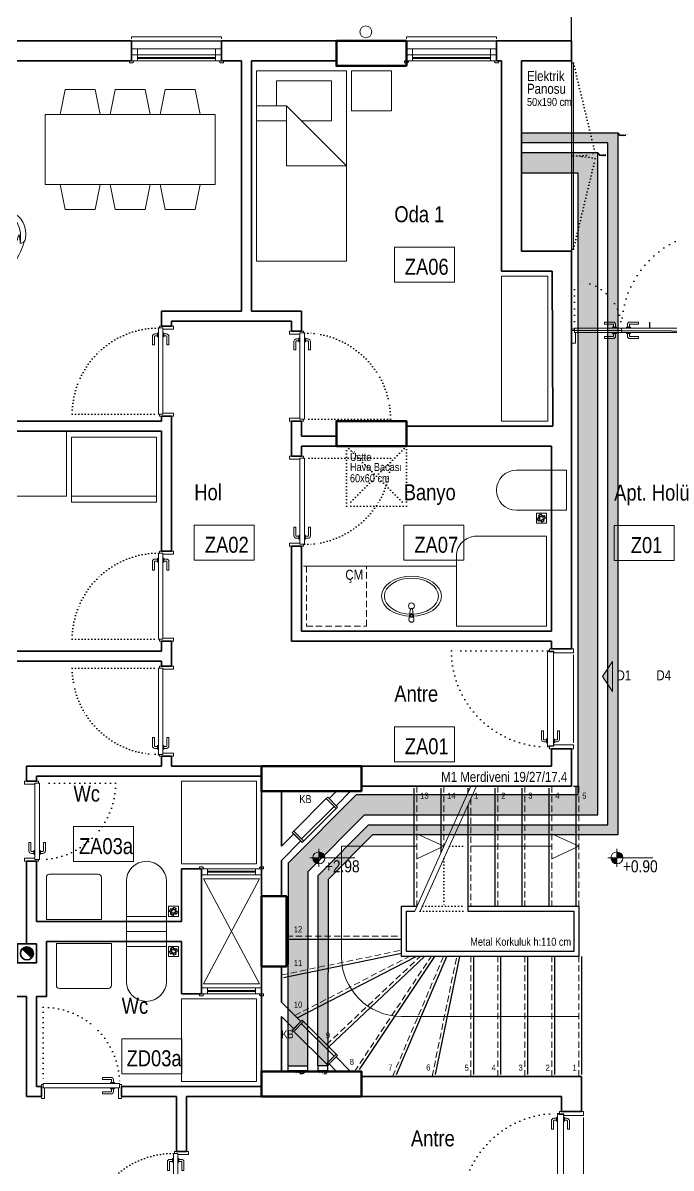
# Model space of a CAD drawing. Header units: millimetres. Extents: x 1811019 to 3717122, y -501178 to -243171.
# Drawn here: x 1857749 to 1858397, y -245228 to -244083 of the extents above; entities that cross this region are included whole.
import ezdxf
from ezdxf.enums import TextEntityAlignment as Align

# ---------------------------------------------------------------- set-up
doc = ezdxf.new("R2010")
doc.units = ezdxf.units.MM
for name, pattern in [('DOT', [0.25, 0, -0.25]), ('izdüşüm arka', [3.175, 0, -3.175]), ('izdüşüm ön', [9.525, 6.35, -3.175])]:
    doc.linetypes.add(name, pattern=pattern)
for name, color, linetype, lineweight in [('a_ba', 6, 'Continuous', 50), ('a_doğrama', 251, 'Continuous', 20), ('a_duvar', 255, 'Continuous', 35), ('a_görünüş', 32, 'Continuous', 25), ('a_görünüş_ince', 8, 'Continuous', 20), ('a_izdüşüm_arka', 255, 'izdüşüm arka', 30), ('a_izdüşüm_ön', 6, 'izdüşüm ön', 9), ('a_not_kot', 251, 'Continuous', 13), ('a_not_mahal', 253, 'Continuous', 5), ('a_not_misc', 144, 'Continuous', 5), ('a_not_text', 7, 'Continuous', 13), ('a_tefriş', 8, 'Continuous', 20), ('m_yib', 65, 'Continuous', 20)]:
    doc.layers.add(name, color=color, linetype=linetype, lineweight=lineweight)
doc.layers.add('a_basılmayacak', color=251, linetype='Continuous', lineweight=5, plot=False)
doc.layers.add('a_m2_taks', color=147, linetype='Continuous', plot=False)
for name, color, linetype in [('Kuvvetli Akım Tavası', 2, 'Continuous'), ('Text Layer', 4, 'Continuous'), ('Zayıf Akım Tavası', 3, 'Continuous')]:
    doc.layers.add(name, color=color, linetype=linetype)
doc.styles.get("Standard").update_dxf_attribs({"font": 'ARIALN.TTF'})
pattern_1 = [(0, (0, 0), (0, 6.985), [5.08, -1.905]), (90, (0, 0), (-6.985, 4e-16), [5.08, -1.905])]

# ---------------------------------------------------------------- blocks, each defined once
blk = doc.blocks.new('K1')
at = {"layer": 'a_doğrama', "color": 251}
for points in [[(-17.5, -2.5), (-22, -2.5), (-22, 0), (2, 0), (2, -4), (-17.5, -4), (-17.5, -2.5)], [(-27.5, -93.1), (-25, -93.1)], [(-17.5, -97.5), (-22, -97.5), (-22, -100), (2, -100), (2, -96), (-17.5, -96), (-17.5, -97.5)], [(-14.5, -93.1), (-17, -93.1)]]:
    blk.add_lwpolyline(points, dxfattribs=at)
blk.add_lwpolyline([(-18, -14), (-18, -4), (-18, -3), (-22.5, -3), (-22.5, -2.5), (-22.5, -2), (-24, -2), (-24, -2.5), (-24, -12.5), (-24, -88), (-24, -97.5), (-24, -98), (-22.5, -98), (-22.5, -97.5), (-22.5, -97), (-18, -97), (-18, -96), (-18, -86.5)], close=True, dxfattribs=at)
for points in [[(-25, -91.1), (-27.5, -91.1, -0.414214), (-28, -90.6), (-28, -82.1), (-30, -82.1), (-30, -90.6)], [(-24, -94.1), (-24.5, -94.1, -0.414214), (-25, -93.6), (-25, -90.6, -0.414214), (-24.5, -90.1), (-24, -90.1)], [(-18, -94.1), (-17.5, -94.1, 0.414214), (-17, -93.6), (-17, -90.6, 0.414214), (-17.5, -90.1), (-18, -90.1)], [(-17, -91.1), (-14.5, -91.1, 0.414214), (-14, -90.6), (-14, -82.1), (-12, -82.1), (-12, -90.6)]]:
    blk.add_lwpolyline(points, format="xyb", dxfattribs=at)
for centre, start, end in [((-27.5, -90.6), 180, 270), ((-14.5, -90.6), 270, 0)]:
    blk.add_arc(centre, 2.5, start, end, dxfattribs=at)
at = {"layer": 'a_görünüş_ince', "color": 251}
blk.add_line((2, -6), (2, -94), dxfattribs=at)
at = {"layer": 'a_izdüşüm_arka', "color": 251, "linetype": 'DOT', "ltscale": 20}
blk.add_line((-24, -2), (-120, -2), dxfattribs=at)
blk.add_arc((-24, -2), 96, 180, 270, dxfattribs=at)
blk = doc.blocks.new('kapı_c_blok')
at = {"layer": 'a_doğrama', "linetype": 'Continuous'}
for p, q in [((5, 14), (7.9, 14)), ((5, 14), (5, 12)), ((54.9, 15), (7.9, 15)), ((7.9, 15), (7.9, 10.5)), ((54.9, 15), (54.9, 10.5)), ((55.1, 15), (152.1, 15)), ((55.1, 15), (55.1, 10.5)), ((152.1, 15), (152.1, 10.5)), ((155, 14), (152.1, 14)), ((155, 14), (155, 12)), ((54.9, 10.5), (7.9, 10.5)), ((55.1, 10.5), (152.1, 10.5))]:
    blk.add_line(p, q, dxfattribs=at)
at = {"layer": 'a_doğrama'}
for points in [[(47.1, 16), (47.1, 18.5, 0.414214), (46.6, 19), (38.1, 19), (38.1, 21), (46.6, 21)], [(50.1, 15), (50.1, 15.5, 0.414214), (49.6, 16), (46.6, 16, 0.414214), (46.1, 15.5), (46.1, 15)], [(59.9, 15), (59.9, 15.5, -0.414214), (60.4, 16), (63.4, 16, -0.414214), (63.9, 15.5), (63.9, 15)], [(62.9, 16), (62.9, 18.5, -0.414214), (63.4, 19), (71.9, 19), (71.9, 21), (63.4, 21)], [(47.1, 9.5), (47.1, 7, -0.414214), (46.6, 6.5), (38.1, 6.5), (38.1, 4.5), (46.6, 4.5)], [(50.1, 10.5), (50.1, 10, -0.414214), (49.6, 9.5), (46.6, 9.5, -0.414214), (46.1, 10), (46.1, 10.5)], [(59.9, 10.5), (59.9, 10, 0.414214), (60.4, 9.5), (63.4, 9.5, 0.414214), (63.9, 10), (63.9, 10.5)], [(62.9, 9.5), (62.9, 7, 0.414214), (63.4, 6.5), (71.9, 6.5), (71.9, 4.5), (63.4, 4.5)]]:
    blk.add_lwpolyline(points, format="xyb", dxfattribs=at)
for points in [[(49.1, 18.5), (49.1, 16)], [(60.9, 18.5), (60.9, 16)], [(49.1, 7), (49.1, 9.5)], [(60.9, 7), (60.9, 9.5)]]:
    blk.add_lwpolyline(points, dxfattribs=at)
at = {"layer": 'a_doğrama', "linetype": 'Continuous'}
for points in [[(5, 2), (5, 0), (9, 0), (9, 10.5)], [(155, 2), (155, 0), (151, 0), (151, 10.5)]]:
    blk.add_lwpolyline(points, dxfattribs=at)
at = {"layer": 'a_doğrama'}
for centre, start, end in [((46.6, 18.5), 359.9992, 89.9992), ((63.4, 18.5), 90.0008, 180.0008), ((46.6, 7), 269.9992, 359.9992), ((63.4, 7), 180.0008, 270.0008)]:
    blk.add_arc(centre, 2.5, start, end, dxfattribs=at)
at = {"layer": 'a_izdüşüm_arka', "ltscale": 2}
for points in [[(152.1, 15), (152.1, 112)], [(7.9, 15), (7.9, 62)]]:
    blk.add_lwpolyline(points, dxfattribs=at)
for centre, radius, start, end in [((152.2, 14.9), 97.1, 90.0857, 179.918), ((7.9, 15), 47, 359.9985, 90)]:
    blk.add_arc(centre, radius, start, end, dxfattribs=at)
blk = doc.blocks.new('K2')
at = {"layer": 'a_doğrama', "color": 251, "linetype": 'Continuous'}
for p, q in [((-13, 88.1), (-13, 1.9)), ((-13, 88.1), (-8.5, 88.1)), ((-12, 90), (-12, 88.1)), ((-12, 90), (-10, 90)), ((-8.5, 88.1), (-8.5, 1.9)), ((-13, 1.9), (-8.5, 1.9)), ((-12, 0), (-12, 1.9)), ((-12, 0), (-10, 0))]:
    blk.add_line(p, q, dxfattribs=at)
at = {"layer": 'a_doğrama', "color": 251}
for points in [[(-16.5, 82.1), (-14, 82.1)], [(-5, 82.1), (-7.5, 82.1)]]:
    blk.add_lwpolyline(points, dxfattribs=at)
for points in [[(-13, 83.1), (-13.5, 83.1, 0.414214), (-14, 82.6), (-14, 79.6, 0.414214), (-13.5, 79.1), (-13, 79.1)], [(-8.5, 83.1), (-8, 83.1, -0.414214), (-7.5, 82.6), (-7.5, 79.6, -0.414214), (-8, 79.1), (-8.5, 79.1)], [(-14, 80.1), (-16.5, 80.1, 0.414214), (-17, 79.6), (-17, 71.1), (-19, 71.1), (-19, 79.6)], [(-7.5, 80.1), (-5, 80.1, -0.414214), (-4.5, 79.6), (-4.5, 71.1), (-2.5, 71.1), (-2.5, 79.6)]]:
    blk.add_lwpolyline(points, format="xyb", dxfattribs=at)
at = {"layer": 'a_doğrama', "color": 251, "linetype": 'Continuous'}
for points in [[(0, 90), (2, 90), (2, 87), (-8.5, 87)], [(0, 0), (2, 0), (2, 3), (-8.5, 3)]]:
    blk.add_lwpolyline(points, dxfattribs=at)
at = {"layer": 'a_doğrama', "color": 251}
for centre, start, end in [((-16.5, 79.6), 90, 180), ((-5, 79.6), 0, 90)]:
    blk.add_arc(centre, 2.5, start, end, dxfattribs=at)
at = {"layer": 'a_izdüşüm_arka', "color": 251}
blk.add_lwpolyline([(-99.2, 1.9), (-13, 1.9)], dxfattribs=at)
blk.add_arc((-13, 1.9), 86.2, 90, 180, dxfattribs=at)
blk = doc.blocks.new('klozet')
at = {"layer": 'a_tefriş'}
blk.add_line((20, 0), (-20, 0), dxfattribs=at)
for points in [[(-20, 0), (-20, -15), (20, -15), (20, 0)], [(-20, -50), (-20, -15)], [(20, -50), (20, -15)]]:
    blk.add_lwpolyline(points, dxfattribs=at)
blk.add_arc((0, -50), 20, 180, 360, dxfattribs=at)
blk = doc.blocks.new('k_80')
at = {"layer": 'a_doğrama', "color": 251, "linetype": 'Continuous'}
for p, q in [((-80, 2), (-78.1, 2)), ((-80, 2), (-80, 0)), ((-78.1, 3), (-1.9, 3)), ((-78.1, 3), (-78.1, -1.5)), ((-1.9, 3), (-1.9, -1.5)), ((0, 2), (-1.9, 2)), ((0, 2), (0, 0)), ((-78.1, -1.5), (-1.9, -1.5))]:
    blk.add_line(p, q, dxfattribs=at)
at = {"layer": 'a_doğrama', "color": 251}
for points in [[(-73.1, 3), (-73.1, 3.5, -0.414214), (-72.6, 4), (-69.6, 4, -0.414214), (-69.1, 3.5), (-69.1, 3)], [(-70.1, 4), (-70.1, 6.5, -0.414214), (-69.6, 7), (-61.1, 7), (-61.1, 9), (-69.6, 9)], [(-73.1, -1.5), (-73.1, -2, 0.414214), (-72.6, -2.5), (-69.6, -2.5, 0.414214), (-69.1, -2), (-69.1, -1.5)], [(-70.1, -2.5), (-70.1, -5, 0.414214), (-69.6, -5.5), (-61.1, -5.5), (-61.1, -7.5), (-69.6, -7.5)]]:
    blk.add_lwpolyline(points, format="xyb", dxfattribs=at)
for points in [[(-72.1, 6.5), (-72.1, 4)], [(-72.1, -5), (-72.1, -2.5)]]:
    blk.add_lwpolyline(points, dxfattribs=at)
at = {"layer": 'a_doğrama', "color": 251, "linetype": 'Continuous'}
for points in [[(-80, -10), (-80, -12), (-77, -12), (-77, -1.5)], [(0, -10), (0, -12), (-3, -12), (-3, -1.5)]]:
    blk.add_lwpolyline(points, dxfattribs=at)
at = {"layer": 'a_doğrama', "color": 251}
for centre, start, end in [((-69.6, 6.5), 90, 180), ((-69.6, -5), 180, 270)]:
    blk.add_arc(centre, 2.5, start, end, dxfattribs=at)
at = {"layer": 'a_izdüşüm_arka', "color": 251, "linetype": 'DOT', "ltscale": 20}
blk.add_line((-1.9, 79.2), (-1.9, 3), dxfattribs=at)
blk.add_arc((-1.9, 3), 76.2, 90, 180, dxfattribs=at)
blk = doc.blocks.new('M1')
at = {"layer": 'a_doğrama', "linetype": 'Continuous'}
for p, q in [((-24, 6), (-30, 6)), ((-30, 0), (-30, 6)), ((-24, 0), (-30, 0)), ((-24, 0), (-24, 6)), ((30, 6), (24, 6)), ((24, 6), (24, 0)), ((30, 0), (30, 6)), ((30, 0), (24, 0))]:
    blk.add_line(p, q, dxfattribs=at)
at = {"layer": 'a_doğrama'}
for p, q in [((24, 3.5), (-24, 3.5)), ((24, 2.5), (-24, 2.5))]:
    blk.add_line(p, q, dxfattribs=at)
for points in [[(-28, -1), (-28, 0), (-32, 0), (-32, -2), (-29, -2)], [(28, -1), (28, 0), (32, 0), (32, -2), (29, -2)]]:
    blk.add_lwpolyline(points, close=True, dxfattribs=at)
at = {"layer": 'a_görünüş_ince'}
for p, q in [((24, 6), (-24, 6)), ((-24, 0), (24, 0))]:
    blk.add_line(p, q, dxfattribs=at)
blk = doc.blocks.new('90_p_c_blok')
at = {"layer": 'a_doğrama'}
for points in [[(1, 2), (-2, 2), (-2, 0), (2, 0), (2, 1), (1, 2)], [(89, 2), (92, 2), (92, 0), (88, 0), (88, 1), (89, 2)], [(84, -2.5), (6, -2.5)], [(84, -3.5), (6, -3.5)]]:
    blk.add_lwpolyline(points, dxfattribs=at)
for points in [[(0, 0), (6, 0), (6, -6), (0, -6)], [(0, -6), (6, -6), (6, -12), (0, -12)], [(84, 0), (90, 0), (90, -6), (84, -6)], [(84, -6), (90, -6), (90, -12), (84, -12)]]:
    blk.add_lwpolyline(points, close=True, dxfattribs=at)
at = {"layer": 'a_görünüş_ince'}
for points in [[(6, 0), (84, 0)], [(6, -6), (84, -6)], [(6, -6), (84, -6)], [(0, -22), (0, -24), (90, -24), (90, -22)], [(6, -12), (84, -12)]]:
    blk.add_lwpolyline(points, dxfattribs=at)
blk = doc.blocks.new('baca_müstakil')
at = {"layer": 'a_duvar'}
h = blk.add_hatch(color=256, dxfattribs=at)
h.dxf.hatch_style = 1
h.paths.add_polyline_path([(4.9, -4.9, 0.198912), (3, -9.5, 0.668179), (14.1, -14.1)])
blk.add_line((4.9, -4.9), (14.1, -14.1), dxfattribs=at)
blk.add_lwpolyline([(0, -19), (19, -19), (19, 0), (0, 0)], close=True, dxfattribs=at)
blk.add_circle((9.5, -9.5), 6.5, dxfattribs=at)
blk = doc.blocks.new('berjer')
at = {"layer": 'a_tefriş'}
for p, q in [((-45.1, 45.1), (-40.8, 49.5)), ((-45.1, 45.1), (-49.5, 40.8)), ((-41.4, 41.4), (-45.7, 37.1)), ((-41.4, 41.4), (-37.1, 45.7)), ((-31.3, 31.3), (-26.8, 35.8)), ((26.1, 19), (8.8, 36.2)), ((-31.3, 31.3), (-35.8, 26.8)), ((21, 13.6), (3.6, 31)), ((0, 0), (16.6, 16.6)), ((26.1, 18.7), (21, 13.6)), ((0, 0), (-16.6, -16.6)), ((-19, -26.1), (-36.2, -8.8)), ((-13.6, -21), (-31, -3.6)), ((-18.7, -26.1), (-13.6, -21))]:
    blk.add_line(p, q, dxfattribs=at)
for centre, radius, start, end in [((-29.8, 38.5), 15.5, 107.9156, 135), ((-29.8, 38.5), 10.2, 107.9156, 135), ((-25, 27.7), 27.3, 71.2858, 110.6993), ((-23.7, 18.5), 31.1, 71.4354, 107.3961), ((-18.6, 23.9), 24.6, 78.6027, 99.5819), ((18.9, 123.1), 85.7, 240.9454, 245.5445), ((-19.2, 48.9), 5.5, 350.3156, 56.9936), ((-44.9, -17.5), 76, 45, 66.6891), ((-27.4, 24.8), 27.6, 159.0996, 198.2964), ((-38.5, 29.8), 15.5, 135, 162.0844), ((-38.5, 29.8), 10.2, 135, 162.0844), ((-21, 30), 8.21, 117.4936, 135.1057), ((-17.5, 23.2), 15.9, 57.4112, 117.4936), ((-45.7, -18.5), 69.9, 45.0971, 65.3824), ((-53.9, -49.3), 97, 43.332, 62.3787), ((-18.2, 23.5), 31.5, 162.3914, 198.167), ((-23.2, 17.5), 15.9, 152.5064, 212.5888), ((-30, 21), 8.21, 134.8943, 152.5064), ((-49, 19.1), 5.5, 213.0064, 279.6844), ((17.5, 44.9), 76, 203.7042, 225), ((-23.4, 18.3), 25.2, 169.88, 190.627), ((-123.1, -18.9), 85.7, 24.4555, 29.0546), ((18.5, 45.7), 69.9, 204.6176, 224.9029), ((16.4, 16.9), 0.4, 315, 46.0366), ((110.8, 118.5), 138.4, 227.0869, 229.3484), ((20.8, 13.7), 0.2, 229.3484, 315), ((26, 18.9), 0.2, 315, 45), ((49.3, 53.9), 97, 207.6213, 226.668), ((-16.9, -16.4), 0.4, 223.9634, 315), ((-118.5, -110.8), 138.4, 40.6516, 42.9131), ((-13.7, -20.8), 0.2, 315, 40.6516), ((-18.9, -26), 0.2, 225, 315)]:
    blk.add_arc(centre, radius, start, end, dxfattribs=at)
blk = doc.blocks.new('tefriş_süzgeç')
at = {"layer": 'a_tefriş'}
for p, q in [((5, 0), (-5, 0)), ((-5, 0), (-5, -10)), ((5, -10), (5, 0)), ((-5, -10), (5, -10)), ((-3.6, -5.1), (-4.1, -5.1)), ((-2.6, -5.1), (-3.1, -5.1)), ((-2.5, -2.5), (-2.9, -2.2)), ((-2.6, -7.6), (-2.9, -7.9)), ((-2, -3.3), (-2.3, -3)), ((-1.9, -6.9), (-2.2, -7.2)), ((-1.6, -5.1), (-2.1, -5.1)), ((-1.2, -3.9), (-1.5, -3.6)), ((-1.2, -6.2), (-1.5, -6.5)), ((-0.2, -2.5), (-0.2, -2)), ((-0.1, -1.5), (-0.1, -1)), ((-0.1, -3), (-0.1, -3.5)), ((-0.1, -6.6), (-0.1, -7.1)), ((-0.1, -7.6), (-0.1, -8.1)), ((-0.1, -8.6), (-0.1, -9.1)), ((1, -4), (1.4, -3.6)), ((1.1, -6.2), (1.4, -6.5)), ((1.5, -5.1), (2, -5.1)), ((1.7, -3.3), (2.1, -2.9)), ((1.8, -6.9), (2.1, -7.2)), ((2.5, -2.5), (2.8, -2.2)), ((2.5, -5.1), (3, -5.1)), ((2.5, -7.5), (2.8, -7.9)), ((3.5, -5.1), (4, -5.1))]:
    blk.add_line(p, q, dxfattribs=at)
for centre, radius, start, end in [((-0.1, -5.1), 4.06, 134.2896, 180), ((-0.1, -5.1), 3.56, 134.2896, 180), ((-0.1, -5.1), 3.06, 180, 225), ((-0.1, -5.1), 4.06, 225, 270), ((-0.1, -5.1), 2.56, 180, 225), ((-0.1, -5.1), 3.56, 225, 270), ((-0.4, -4.4), 2.4, 84.5943, 143.2016), ((-0.1, -5.1), 2.06, 134.2896, 180), ((-0.1, -5), 2.44, 90.343, 138.1212), ((-0.1, -5.1), 1.56, 134.2896, 180), ((-0.1, -5.1), 2.06, 225, 270), ((-0.1, -5.1), 1.56, 225, 270), ((-0.1, -5.1), 4.06, 45, 90), ((-0.1, -5.1), 3.56, 45, 90), ((-0.1, -5.1), 2.06, 45, 90), ((-0.1, -5.1), 1.56, 45, 90), ((-0.1, -5.1), 2.56, 270, 315.7104), ((-0.1, -5.1), 3.06, 270, 315.7104), ((-0.1, -5.1), 1.56, 314.2896, 360), ((-0.1, -5.1), 2.06, 314.2896, 360), ((-0.1, -5.1), 2.56, 360, 45), ((-0.1, -5.1), 3.06, 360, 45), ((-0.1, -5.1), 3.56, 314.2896, 360), ((-0.1, -5.1), 4.06, 314.2896, 360)]:
    blk.add_arc(centre, radius, start, end, dxfattribs=at)
blk = doc.blocks.new('sembol_kot')
at = {"layer": 'a_not_kot'}
for points in [[(0, 10), (0, 0), (10, 0, 0.414214)], [(0, 0), (-10, 0, 0.414214), (0, -10)]]:
    blk.add_hatch(color=256, dxfattribs=at).paths.add_polyline_path(points)
for p, q in [((0, 15), (0, -15)), ((-15, 0), (60, 0))]:
    blk.add_line(p, q, dxfattribs=at)
blk.add_circle((0, 0), 10, dxfattribs=at)
blk = doc.blocks.new('kb')
at = {"layer": 'a_doğrama'}
blk.add_line((10.9, -41.3), (12.3, -42.7), dxfattribs=at)
for points in [[(44.8, -7.3), (46.3, -5.9)], [(44.8, -7.3), (54.7, -17.2)], [(47.7, -7.3), (46.3, -5.9)], [(52.6, -15.1), (20.1, -47.6)], [(54.7, -17.2), (20.8, -51.2)], [(54.7, -14.4), (56.2, -15.8)], [(56.2, -15.8), (54.7, -17.2)], [(10.9, -41.3), (12.3, -39.8)], [(10.9, -41.3), (20.8, -51.2)], [(12.3, -39.8), (22.2, -49.7)]]:
    blk.add_lwpolyline(points, dxfattribs=at)
at = {"layer": 'a_duvar'}
for points in [[(55, 0), (47.7, -7.3)], [(69.1, 0), (54.7, -14.4)], [(47.7, -7.3), (54.7, -14.4)], [(12.3, -42.7), (0, -55)], [(12.3, -42.7), (19.4, -49.7)], [(19.4, -49.7), (0, -69.1)]]:
    blk.add_lwpolyline(points, dxfattribs=at)
at = {"layer": 'a_görünüş_ince'}
blk.add_lwpolyline([(44.8, -7.3), (12.3, -39.8)], dxfattribs=at)
blk = doc.blocks.new('tefriş_yatak tek')
at = {"layer": 'a_tefriş'}
for points in [[(0, -0.45), (-1.9, -0.45), (-1.9, 0.45), (0, 0.45)], [(-1.9, -0.5), (-1.5, -0.5), (-1.5, -0.9), (-1.9, -0.9)]]:
    blk.add_lwpolyline(points, close=True, dxfattribs=at)
for points in [[(-1.55, 0.45), (-1.55, 0.15), (-0.95, -0.45), (-0.95, 0.15), (-1.55, 0.15)], [(-1.4, 0.45), (-1.4, 0.15)], [(-1.4, 0), (-1.4, -0.3), (-1.8, -0.3), (-1.8, 0.25), (-1.55, 0.25)]]:
    blk.add_lwpolyline(points, dxfattribs=at)

msp = doc.modelspace()

# ---------------------------------------------------------------- hatches: boundary and pattern name
at = {"layer": 'a_not_misc'}
h = msp.add_hatch(color=256, dxfattribs=at)
h.dxf.hatch_style = 1
h.paths.add_polyline_path([(1858338.7, -244721.7), (1858328.7, -244736.7), (1858338.7, -244751.7)])
at = {"layer": 'Kuvvetli Akım Tavası'}
h = msp.add_hatch(dxfattribs=at)
h.set_pattern_fill('ANGLE', color=256)
h.set_pattern_definition(pattern_1)
h.paths.add_polyline_path([(1858304, -244233.2), (1858304, -244854.7), (1858082.3, -244854.7), (1858014.3, -244923.1), (1858014.2, -245125.8), (1858034.2, -245125.8), (1858034.3, -244931.4), (1858090.6, -244874.7), (1858324, -244874.7), (1858324, -244213.2), (1858247.7, -244213.2), (1858247.7, -244233.2)])
at = {"layer": 'Zayıf Akım Tavası'}
h = msp.add_hatch(dxfattribs=at)
h.set_pattern_fill('ANGLE', color=256)
h.set_pattern_definition(pattern_1)
h.paths.add_polyline_path([(1858044.2, -245125.8), (1858044.3, -244935.5), (1858094.7, -244884.7), (1858334, -244884.7), (1858334, -244203.2), (1858247.7, -244203.2), (1858247.7, -244193.2), (1858344, -244193.2), (1858344, -244894.7), (1858098.9, -244894.7), (1858054.3, -244939.6), (1858054.2, -245125.8)])

# ---------------------------------------------------------------- linework, layer by layer
at = {"layer": 'a_ba', "color": 253}
for points in [[(1858132.7, -244126.3), (1858132.7, -244101.3), (1858062.7, -244101.3), (1858062.7, -244126.3)], [(1858132.7, -244506.3), (1858132.7, -244481.3), (1858062.7, -244481.3), (1858062.7, -244506.3)], [(1858087.7, -244851.3), (1858087.7, -244826.3), (1857987.7, -244826.3), (1857987.7, -244851.3)], [(1857987.7, -245026.3), (1858012.7, -245026.3), (1858012.7, -244956.3), (1857987.7, -244956.3)], [(1858087.7, -245156.3), (1858087.7, -245131.3), (1857987.7, -245131.3), (1857987.7, -245156.3)]]:
    msp.add_lwpolyline(points, close=True, dxfattribs=at)
at = {"layer": 'a_basılmayacak'}
for points in [[(1857982.7, -244923.8), (1857907.7, -244923.8), (1857907.7, -244841.3), (1857982.7, -244841.3)], [(1857982.7, -245141.3), (1857907.7, -245141.3), (1857907.7, -245058.8), (1857982.7, -245058.8)]]:
    msp.add_lwpolyline(points, close=True, dxfattribs=at)
at = {"layer": 'a_doğrama'}
msp.add_line((1858018.6, -245090), (1858020, -245088.6), dxfattribs=at)
for points in [[(1858297.7, -244123.3), (1858297.7, -244309.3)], [(1858297.7, -244123.3), (1858299.7, -244123.3)], [(1858299.7, -244123.3), (1858299.7, -244309.3)], [(1858297.7, -244216.3), (1858299.7, -244216.3)], [(1858297.7, -244309.3), (1858299.7, -244309.3)], [(1858018.6, -245090), (1858028.5, -245080.1)], [(1858020, -245091.4), (1858029.9, -245081.5)], [(1858060.3, -245116.2), (1858027.8, -245083.6)], [(1858062.5, -245114), (1858028.5, -245080.1)], [(1858018.6, -245090), (1858020, -245091.4)], [(1858052.6, -245123.9), (1858062.5, -245114)], [(1858063.9, -245115.5), (1858062.5, -245114)], [(1858062.5, -245116.9), (1858063.9, -245115.5)], [(1858052.6, -245123.9), (1858054, -245125.4)], [(1858055.4, -245123.9), (1858054, -245125.4)]]:
    msp.add_lwpolyline(points, dxfattribs=at)
at = {"layer": 'a_duvar'}
for p, q in [((1857857.7, -244101.3), (1857652.7, -244101.3)), ((1857857.7, -244101.3), (1857857.7, -244121.3)), ((1858132.7, -244101.3), (1857947.7, -244101.3)), ((1857947.7, -244101.3), (1857947.7, -244121.3)), ((1858297.7, -244101.3), (1858222.7, -244101.3)), ((1857652.7, -244121.3), (1857857.7, -244121.3)), ((1857947.7, -244121.3), (1857967.7, -244121.3)), ((1857967.7, -244121.3), (1857967.7, -244371.3)), ((1857977.7, -244121.3), (1858062.7, -244121.3)), ((1857977.7, -244371.3), (1857977.7, -244121.3)), ((1858222.7, -244121.3), (1858227.7, -244121.3)), ((1858227.7, -244331.3), (1858227.7, -244121.3)), ((1858247.7, -244311.3), (1858247.7, -244121.3)), ((1858247.7, -244121.3), (1858297.7, -244121.3)), ((1858247.7, -244311.3), (1858297.7, -244311.3)), ((1858297.7, -244391.3), (1858297.7, -244311.3)), ((1858227.7, -244331.3), (1858278.4, -244331.3)), ((1858278.4, -244331.3), (1858279, -244486.3)), ((1857967.7, -244371.3), (1857887.7, -244371.3)), ((1857887.7, -244386.3), (1857887.7, -244371.3)), ((1858027.7, -244371.3), (1857977.7, -244371.3)), ((1857897.7, -244381.3), (1857897.7, -244386.3)), ((1857897.7, -244381.3), (1857977.7, -244381.3)), ((1857977.7, -244381.3), (1858017.7, -244381.3)), ((1858017.7, -244381.3), (1858017.7, -244391.3)), ((1858297.7, -244708.8), (1858297.7, -244389.3)), ((1857887.7, -244481.3), (1857887.7, -244476.3)), ((1857897.7, -244476.3), (1857897.7, -244611.3)), ((1857887.7, -244481.3), (1857342.7, -244481.3)), ((1857392.7, -244491.3), (1857887.7, -244491.3)), ((1857887.7, -244611.3), (1857887.7, -244491.3)), ((1858017.7, -244481.3), (1858017.7, -244516.3)), ((1858027.7, -244496.3), (1858027.7, -244481.3)), ((1858132.7, -244486.3), (1858279, -244486.3)), ((1858027.7, -244496.3), (1858062.7, -244496.3)), ((1858277.7, -244506.3), (1858027.7, -244506.3)), ((1858027.7, -244516.3), (1858027.7, -244506.3)), ((1858277.7, -244506.3), (1858277.7, -244691.3)), ((1858017.7, -244606.3), (1858017.7, -244701.3)), ((1858027.7, -244691.3), (1858027.7, -244606.3)), ((1858277.7, -244691.3), (1858027.7, -244691.3)), ((1857887.7, -244711.3), (1857887.7, -244701.3)), ((1857897.7, -244701.3), (1857897.7, -244726.3)), ((1858017.7, -244701.3), (1858277.7, -244701.3)), ((1858277.7, -244701.3), (1858277.7, -244708.8)), ((1857887.7, -244711.3), (1857342.7, -244711.3)), ((1857342.7, -244721.3), (1857887.7, -244721.3)), ((1857887.7, -244726.3), (1857887.7, -244721.3)), ((1858277.7, -244808.8), (1858277.7, -244826.3)), ((1858297.7, -244846.3), (1858297.7, -244808.8)), ((1857887.7, -244826.3), (1857887.7, -244816.3)), ((1857897.7, -244816.3), (1857897.7, -244826.3)), ((1857752.7, -244826.3), (1857752.7, -244841.3)), ((1857887.7, -244826.3), (1857752.7, -244826.3)), ((1858277.7, -244826.3), (1857897.7, -244826.3)), ((1857762.7, -244841.3), (1857762.7, -244836.3)), ((1857762.7, -244836.3), (1857987.7, -244836.3)), ((1857987.7, -244836.3), (1857987.7, -244956.3)), ((1858087.7, -244846.3), (1858297.7, -244846.3)), ((1858007.7, -244906.3), (1858007.7, -244851.3)), ((1857762.7, -244981.3), (1857762.7, -244921.3)), ((1858007.7, -244956.3), (1858007.7, -244920.4)), ((1857927.7, -244928.8), (1857907.7, -244928.8)), ((1857907.7, -244928.8), (1857907.7, -244981.3)), ((1857927.7, -245053.8), (1857927.7, -244928.8)), ((1857987.7, -244956.3), (1857987.7, -245146.3)), ((1857907.7, -244981.3), (1857762.7, -244981.3)), ((1857907.7, -245001.3), (1857772.7, -245001.3)), ((1857772.7, -245056.3), (1857772.7, -245001.3)), ((1857907.7, -245001.3), (1857907.7, -245053.8)), ((1858007.7, -245062.1), (1858007.7, -245026.3)), ((1857343.2, -245056.3), (1857752.7, -245056.3)), ((1857762.7, -245146.3), (1857762.7, -245056.3)), ((1857907.7, -245053.8), (1857927.7, -245053.8)), ((1858007.7, -245131.3), (1858007.7, -245076.3)), ((1858307.7, -245136.3), (1858087.7, -245136.3)), ((1858307.7, -245171.3), (1858307.7, -245136.3)), ((1857767.7, -245146.3), (1857762.7, -245146.3)), ((1857987.7, -245146.3), (1857847.7, -245146.3)), ((1857752.7, -245156.3), (1857767.7, -245156.3)), ((1857847.7, -245156.3), (1857902.7, -245156.3)), ((1857902.7, -245156.3), (1857902.7, -245211.3)), ((1857912.7, -245211.3), (1857912.7, -245156.3)), ((1857912.7, -245156.3), (1858287.7, -245156.3)), ((1858287.7, -245156.3), (1858287.7, -245171.3))]:
    msp.add_line(p, q, dxfattribs=at)
for points in [[(1858222.7, -244101.3), (1858222.7, -244121.3)], [(1858297.7, -244101.3), (1858297.7, -244121.3)], [(1858027.7, -244391.3), (1858027.7, -244371.3)], [(1857887.7, -244386.3), (1857897.7, -244386.3)], [(1858017.7, -244391.3), (1858027.7, -244391.3)], [(1857887.7, -244476.3), (1857897.7, -244476.3)], [(1858027.7, -244481.3), (1858017.7, -244481.3)], [(1858017.7, -244516.3), (1858027.7, -244516.3)], [(1857887.7, -244611.3), (1857897.7, -244611.3)], [(1858017.7, -244606.3), (1858027.7, -244606.3)], [(1857887.7, -244701.3), (1857897.7, -244701.3)], [(1858277.7, -244708.8), (1858297.7, -244708.8)], [(1857887.7, -244726.3), (1857897.7, -244726.3)], [(1858277.7, -244808.8), (1858297.7, -244808.8)], [(1857887.7, -244816.3), (1857897.7, -244816.3)], [(1857762.7, -244841.3), (1857752.7, -244841.3)], [(1857752.7, -244921.3), (1857762.7, -244921.3)], [(1857752.7, -244921.3), (1857752.7, -245003.8)], [(1857752.7, -245056.3), (1857752.7, -245156.3)], [(1857762.7, -245056.3), (1857772.7, -245056.3)], [(1858027.1, -245081.5), (1858007.7, -245062.1)], [(1858020, -245088.6), (1858007.7, -245076.3)], [(1858020, -245088.6), (1858027.1, -245081.5)], [(1858055.4, -245123.9), (1858062.5, -245116.9)], [(1858076.9, -245131.3), (1858062.5, -245116.9)], [(1858062.7, -245131.3), (1858055.4, -245123.9)], [(1857767.7, -245146.3), (1857767.7, -245156.3)], [(1857847.7, -245146.3), (1857847.7, -245156.3)], [(1858287.7, -245171.3), (1858307.7, -245171.3)], [(1857902.7, -245211.3), (1857912.7, -245211.3)]]:
    msp.add_lwpolyline(points, dxfattribs=at)
at = {"layer": 'a_görünüş', "color": 251}
for p, q in [((1858299.7, -244846.3), (1858305.2, -244846.3)), ((1858302.2, -244846.3), (1858302.2, -244966.3)), ((1858140.2, -244848.3), (1858140.2, -244966.3)), ((1858167.2, -244848.3), (1858167.2, -244912.9)), ((1858194.2, -244848.3), (1858194.2, -244852.9)), ((1858221.2, -244848.3), (1858221.2, -244966.3)), ((1858248.2, -244848.3), (1858248.2, -244966.3)), ((1858275.2, -244848.3), (1858275.2, -244966.3)), ((1858194.2, -244865.1), (1858194.2, -244966.3)), ((1858127.7, -245016.3), (1858127.7, -244966.3)), ((1858127.7, -244966.3), (1858143.2, -244966.3)), ((1858132.7, -245011.3), (1858132.7, -244971.3)), ((1858132.7, -244971.3), (1858141, -244971.3)), ((1858194.2, -244966.3), (1858305.2, -244966.3)), ((1858194.2, -244971.3), (1858300.2, -244971.3)), ((1858014.7, -244999), (1858127.7, -244999)), ((1858009.7, -245037.5), (1858127.7, -245013.2)), ((1858023.3, -245077.7), (1858142.3, -245016.3)), ((1858055, -245106.6), (1858150.9, -245016.3)), ((1858085.7, -245129.3), (1858161.1, -245016.3)), ((1858122.9, -245134.3), (1858173.1, -245016.3)), ((1858305.2, -245016.3), (1858127.7, -245016.3)), ((1858300.2, -245011.3), (1858132.7, -245011.3)), ((1858161.9, -245134.3), (1858186.1, -245016.3)), ((1858200.2, -245134.3), (1858200.2, -245016.3)), ((1858227.2, -245134.3), (1858227.2, -245016.3)), ((1858254.2, -245134.3), (1858254.2, -245016.3)), ((1858281.2, -245134.3), (1858281.2, -245016.3)), ((1858308.2, -245134.3), (1858308.2, -245016.3))]:
    msp.add_line(p, q, dxfattribs=at)
for points in [[(1858297.7, -244101.3), (1858297.7, -243981.3)], [(1858376, -244388.3), (1858376, -244382.3)], [(1858194.2, -244966.3), (1858194.2, -244971.3)], [(1858300.2, -244971.3), (1858300.2, -245011.3)], [(1858305.2, -244966.3), (1858305.2, -245016.3)]]:
    msp.add_lwpolyline(points, dxfattribs=at)
at = {"layer": 'a_görünüş_ince'}
for points in [[(1857929.7, -244938.8), (1857985.7, -244938.8)], [(1857929.7, -245043.8), (1857985.7, -245043.8)], [(1858052.6, -245123.9), (1858020, -245091.4)]]:
    msp.add_lwpolyline(points, dxfattribs=at)
at = {"layer": 'a_izdüşüm_arka'}
for p, q in [((1858072.7, -244566.3), (1858072.7, -244506.3)), ((1858132.7, -244506.3), (1858132.7, -244566.3)), ((1858132.7, -244566.3), (1858072.7, -244566.3)), ((1858175.7, -244906.3), (1858194.2, -244906.3)), ((1858170.2, -244918.4), (1858170.2, -244966.3)), ((1858146.4, -244971.3), (1858194.2, -244971.3)), ((1858148.7, -244966.3), (1858194.2, -244966.3))]:
    msp.add_line(p, q, dxfattribs=at)
for points in [[(1858299.7, -244123.3), (1858321.5, -244213.7)], [(1858299.7, -244309.3), (1858321.5, -244218.8)], [(1858132.7, -244506.3), (1858072.7, -244566.3)], [(1858072.7, -244506.3), (1858132.7, -244566.3)]]:
    msp.add_lwpolyline(points, dxfattribs=at)
for centre, start, end in [((1858299.7, -244123.3), 270, 283.5253), ((1858299.7, -244309.3), 76.4747, 90)]:
    msp.add_arc(centre, 93, start, end, dxfattribs=at)
at = {"layer": 'a_izdüşüm_ön', "color": 251}
for p, q in [((1858143.2, -244846.3), (1858143.2, -244966.3)), ((1858170.2, -244846.3), (1858170.2, -244906.3)), ((1858224.2, -244846.3), (1858224.2, -244966.3)), ((1858251.2, -244846.3), (1858251.2, -244966.3)), ((1858278.2, -244846.3), (1858278.2, -244966.3)), ((1858305.2, -244846.3), (1858305.2, -244966.3)), ((1858197.2, -244858.4), (1858197.2, -244966.3)), ((1858012.7, -244996), (1858127.7, -244996)), ((1858007.7, -245034.9), (1858127.7, -245010.2)), ((1858021.1, -245075.5), (1858135.8, -245016.3)), ((1858052.9, -245104.5), (1858146.5, -245016.3)), ((1858080.8, -245131.3), (1858157.5, -245016.3)), ((1858118.8, -245136.3), (1858169.8, -245016.3)), ((1858158.4, -245136.3), (1858183, -245016.3)), ((1858197.2, -245136.3), (1858197.2, -245016.3)), ((1858224.2, -245136.3), (1858224.2, -245016.3)), ((1858251.2, -245136.3), (1858251.2, -245016.3)), ((1858278.2, -245136.3), (1858278.2, -245016.3)), ((1858305.2, -245136.3), (1858305.2, -245016.3))]:
    msp.add_line(p, q, dxfattribs=at)
msp.add_lwpolyline([(1858032.7, -244686.3), (1858092.7, -244686.3), (1858092.7, -244626.3), (1858032.7, -244626.3)], close=True, dxfattribs=at)
at = {"layer": 'a_m2_taks'}
msp.add_lwpolyline([(1857322.7, -244101.3), (1858297.7, -244101.3), (1858297.7, -244390.3), (1858447.7, -244391.3), (1858447.7, -244101.3), (1859402.7, -244101.3), (1859402.7, -245881.3), (1857322.7, -245881.3)], close=True, dxfattribs=at)
at = {"layer": 'a_not_mahal'}
for points in [[(1858180.6, -244307.5), (1858120.6, -244307.5), (1858120.6, -244342.5), (1858180.6, -244342.5)], [(1857980.6, -244585.4), (1857920.6, -244585.4), (1857920.6, -244620.4), (1857980.6, -244620.4)], [(1858190, -244585.4), (1858130, -244585.4), (1858130, -244620.4), (1858190, -244620.4)], [(1858400.4, -244585.7), (1858340.4, -244585.7), (1858340.4, -244620.7), (1858400.4, -244620.7)], [(1858180.6, -244786.8), (1858120.6, -244786.8), (1858120.6, -244821.8), (1858180.6, -244821.8)], [(1857859.8, -244886.6), (1857799.8, -244886.6), (1857799.8, -244921.6), (1857859.8, -244921.6)], [(1857908, -245098.7), (1857848, -245098.7), (1857848, -245133.7), (1857908, -245133.7)]]:
    msp.add_lwpolyline(points, close=True, dxfattribs=at)
at = {"layer": 'a_not_misc'}
for p, q in [((1858067.7, -244906.3), (1858143.2, -244906.3)), ((1858067.7, -245016.3), (1858067.7, -244906.3)), ((1858197.2, -244906.3), (1858278.2, -244906.3)), ((1858305.2, -245076.3), (1858127.7, -245076.3))]:
    msp.add_line(p, q, dxfattribs=at)
msp.add_lwpolyline([(1858338.7, -244721.7), (1858328.7, -244736.7), (1858338.7, -244751.7), (1858338.7, -244721.7)], close=True, dxfattribs=at)
for points in [[(1858197.2, -244846.3), (1858141, -244971.3)], [(1858202.7, -244846.3), (1858146.4, -244971.3)], [(1858170.2, -244906.3), (1858143.2, -244893.8)], [(1858305.2, -244906.3), (1858278.2, -244893.8)], [(1858170.2, -244906.3), (1858143.2, -244918.8)], [(1858305.2, -244906.3), (1858278.2, -244918.8)], [(1857985.7, -244938.8), (1857929.7, -245043.8)], [(1857929.7, -244938.8), (1857985.7, -245043.8)]]:
    msp.add_lwpolyline(points, dxfattribs=at)
msp.add_arc((1858127.7, -245016.3), 60, 180, 270, dxfattribs=at)
at = {"layer": 'a_tefriş'}
for p, q in [((1857344.7, -244556.3), (1857792.7, -244556.3)), ((1858182.7, -244626.3), (1858029.7, -244626.3)), ((1858135.9, -244674.6), (1858136.6, -244669.3)), ((1858138.8, -244669.3), (1858139.5, -244674.6)), ((1858135.2, -244679.8), (1858135.6, -244675.6)), ((1858136.3, -244675.8), (1858136.3, -244677.3)), ((1858136.3, -244677.3), (1858139.1, -244677.3)), ((1858139.1, -244677.3), (1858139.1, -244675.8)), ((1858139.8, -244675.6), (1858140.2, -244679.8))]:
    msp.add_line(p, q, dxfattribs=at)
for points in [[(1857786.4, -244174.8), (1857791.4, -244149.8), (1857821.4, -244149.8), (1857826.4, -244174.8)], [(1857836.4, -244174.8), (1857841.4, -244149.8), (1857871.4, -244149.8), (1857876.4, -244174.8)], [(1857886.4, -244174.8), (1857891.4, -244149.8), (1857921.4, -244149.8), (1857926.4, -244174.8)], [(1857786.4, -244244.8), (1857791.4, -244269.8), (1857821.4, -244269.8), (1857826.4, -244244.8)], [(1857836.4, -244244.8), (1857841.4, -244269.8), (1857871.4, -244269.8), (1857876.4, -244244.8)], [(1857886.4, -244244.8), (1857891.4, -244269.8), (1857921.4, -244269.8), (1857926.4, -244244.8)], [(1857792.7, -244556.3), (1857792.7, -244491.3)], [(1857882.7, -244497.3), (1857882.7, -244562.3), (1857797.7, -244562.3), (1857797.7, -244497.3), (1857882.7, -244497.3), (1857882.7, -244556.3), (1857797.7, -244556.3)]]:
    msp.add_lwpolyline(points, dxfattribs=at)
for points in [[(1857941.4, -244174.8), (1857771.4, -244174.8), (1857771.4, -244244.8), (1857941.4, -244244.8)], [(1858227.7, -244336.3), (1858274, -244336.3), (1858274, -244481.3), (1858227.7, -244481.3)]]:
    msp.add_lwpolyline(points, close=True, dxfattribs=at)
for points in [[(1858272.7, -244596.3), (1858202.7, -244596.3, 0.414214), (1858182.7, -244616.3), (1858182.7, -244686.3), (1858272.7, -244686.3)], [(1857772.7, -244979.3), (1857827.7, -244979.3), (1857827.7, -244937.3, 0.414214), (1857824.7, -244934.3), (1857775.7, -244934.3, 0.414214), (1857772.7, -244937.3)], [(1857782.7, -245003.3), (1857837.7, -245003.3), (1857837.7, -245045.3, -0.414214), (1857834.7, -245048.3), (1857785.7, -245048.3, -0.414214), (1857782.7, -245045.3)]]:
    msp.add_lwpolyline(points, format="xyb", close=True, dxfattribs=at)
msp.add_circle((1858137.7, -244666.1), 3, dxfattribs=at)
msp.add_circle((1858137.7, -244666.1), 3, dxfattribs=at)
for centre, radius, start, end in [((1858137.7, -244675.8), 2.11, 147.229, 174.8304), ((1858137.7, -244675.8), 2.11, 32.771, 147.229), ((1858137.7, -244675.8), 1.36, 0, 180), ((1858137.7, -244669.5), 1.12, 7.1389, 172.8611), ((1858137.7, -244675.8), 2.11, 5.1696, 32.771), ((1858137.7, -244679.8), 2.5, 180, 0)]:
    msp.add_arc(centre, radius, start, end, dxfattribs=at)
for major_axis in [(30, 0), (27, 0)]:
    msp.add_ellipse((1858137.7, -244656.3), major_axis=major_axis, ratio=0.666667, dxfattribs=at)
at = {"layer": 'Kuvvetli Akım Tavası'}
msp.add_lwpolyline([(1858304, -244233.2), (1858304, -244854.7), (1858082.3, -244854.7), (1858014.3, -244923.1), (1858014.2, -245125.8), (1858034.2, -245125.8), (1858034.3, -244931.4), (1858090.6, -244874.7), (1858324, -244874.7), (1858324, -244213.2), (1858247.7, -244213.2), (1858247.7, -244233.2)], close=True, dxfattribs=at)
msp.add_lwpolyline([(1858014.2, -245126.4), (1858014.2, -245130.4), (1858034.2, -245130.4), (1858034.2, -245126.4)], dxfattribs=at)
at = {"layer": 'm_yib'}
msp.add_circle((1858092.1, -244092.2), 5.92, dxfattribs=at)
at = {"layer": 'Text Layer'}
for points in [[(1858344, -244193.2), (1858345.7, -244195.5), (1858352, -244195.5)], [(1858324, -244213.2), (1858325.7, -244215.5), (1858332, -244215.5)], [(1858034.2, -245130.4), (1858028.8, -245133.6), (1858026.2, -245133.6)], [(1858050, -245133.6), (1858052.5, -245133.5), (1858054.2, -245130.4)]]:
    msp.add_lwpolyline(points, dxfattribs=at)
at = {"layer": 'Zayıf Akım Tavası'}
msp.add_lwpolyline([(1858044.2, -245125.8), (1858044.3, -244935.5), (1858094.7, -244884.7), (1858334, -244884.7), (1858334, -244203.2), (1858247.7, -244203.2), (1858247.7, -244193.2), (1858344, -244193.2), (1858344, -244894.7), (1858098.9, -244894.7), (1858054.3, -244939.6), (1858054.2, -245125.8)], close=True, dxfattribs=at)
msp.add_lwpolyline([(1858044.2, -245126.4), (1858044.2, -245130.4), (1858054.2, -245130.4), (1858054.2, -245126.4)], dxfattribs=at)

# ---------------------------------------------------------------- block references
at = {"rotation": 180}
for p in [(1857947.7, -244121.3), (1858222.7, -244121.3)]:
    msp.add_blockref('90_p_c_blok', p, dxfattribs=at)
at = {"layer": 'a_ba'}
msp.add_blockref('kb', (1858007.7, -244851.3), dxfattribs=at)
at = {"layer": 'a_doğrama'}
for name, p in [('kapı_c_blok', (1858292.7, -244403.3)), ('M1', (1857957.7, -245053.8))]:
    msp.add_blockref(name, p, dxfattribs=at)
at = {"layer": 'a_doğrama', "xscale": -1, "rotation": 180}
msp.add_blockref('M1', (1857957.7, -244928.8), dxfattribs=at)
at = {"layer": 'a_duvar', "xscale": 0.6, "yscale": 0.6, "zscale": 0.6}
for p in [(1858045.1, -244917.9), (1858343.1, -244917.9)]:
    msp.add_blockref('sembol_kot', p, dxfattribs=at)
at = {"layer": 'a_duvar', "xscale": -1, "rotation": 90}
msp.add_blockref('baca_müstakil', (1857743.7, -245003.8), dxfattribs=at)
at = {"layer": 'a_izdüşüm_arka', "ltscale": 5}
for name, p, rotation in [('K2', (1857897.7, -244476.3), 359.9992036878907), ('K2', (1858017.7, -244516.3), 179.9992036878906), ('K2', (1857897.7, -244701.3), 359.9992036878907), ('K1', (1858297.7, -244708.8), 359.9992036878907), ('K2', (1857912.7, -245301.3), 359.9992036878907)]:
    msp.add_blockref(name, p, dxfattribs=dict(at, rotation=rotation))
at = {"layer": 'a_izdüşüm_arka', "ltscale": 5, "xscale": -1}
for name, p, rotation in [('K2', (1858017.7, -244481.3), 0.0007963121093723657), ('K2', (1857897.7, -244726.3), 180.0007963121094), ('k_80', (1857762.7, -244841.3), 270), ('K1', (1858307.6, -245271.3), 180.0007963121094)]:
    msp.add_blockref(name, p, dxfattribs=dict(at, rotation=rotation))
msp.add_blockref('k_80', (1857767.7, -245146.3), dxfattribs=at)
at = {"layer": 'a_tefriş', "xscale": -100, "yscale": 100, "zscale": 100, "rotation": 90}
msp.add_blockref('tefriş_yatak tek', (1858027.7, -244321.3), dxfattribs=at)
at = {"layer": 'a_tefriş'}
for name, p, rotation in [('berjer', (1857700.4, -244323.1), 277.0132670416978), ('tefriş_süzgeç', (1857894.7, -244971.3), 89.99999999999993)]:
    msp.add_blockref(name, p, dxfattribs=dict(at, rotation=rotation))
at = {"layer": 'a_tefriş', "color": 113}
for p, rotation in [((1858292.7, -244550.4), 270.000796339462), ((1857872.7, -244991.3), 180.000796339462)]:
    msp.add_blockref('klozet', p, dxfattribs=dict(at, rotation=rotation))
at = {"layer": 'a_tefriş', "xscale": -1}
for p, rotation in [((1858272.7, -244578.3), 270.0000000000001), ((1857894.7, -245011.3), 90.00000000000007)]:
    msp.add_blockref('tefriş_süzgeç', p, dxfattribs=dict(at, rotation=rotation))
at = {"layer": 'a_tefriş', "color": 113, "xscale": -1, "rotation": 359.9992036605381}
msp.add_blockref('klozet', (1857872.7, -244991.3), dxfattribs=at)

# ---------------------------------------------------------------- texts
at = {"layer": 'a_not_kot'}
for s, p in [('+2.98', (1858051.1, -244932.3)), ('+0.90', (1858349.1, -244932.3))]:
    msp.add_text(s, height=12, dxfattribs=at).set_placement(p)
at = {"layer": 'a_not_mahal'}
for s, height, p in [('50x190 cm', 8, (1858253.2, -244166.3)), ('Oda 1', 16, (1858120.6, -244282.5)), ('Hol', 16, (1857920.6, -244560.4)), ('Banyo', 16, (1858130, -244560.4)), ('Apt. Holü', 16, (1858340.4, -244560.7)), ('ÇM', 10, (1858071.6, -244639.9)), ('Antre', 16, (1858120.6, -244761.8)), ('Wc', 16, (1857799.8, -244861.6)), ('KB', 8, (1858025.6, -244863.1)), ('Wc', 16, (1857848, -245073.7)), ('KB', 8, (1858007.7, -245098.2)), ('Antre', 16, (1858137.2, -245206.2))]:
    msp.add_text(s, height=height, dxfattribs=at).set_placement(p)
for s, p in [('ZA06', (1858153, -244335)), ('ZA02', (1857953.1, -244612.9)), ('ZA07', (1858162.5, -244612.9)), ('Z01', (1858372.8, -244613.2)), ('ZA01', (1858153, -244814.3)), ('ZA03a', (1857832.3, -244914.1)), ('ZD03a', (1857880.4, -245126.2))]:
    msp.add_text(s, height=16, rotation=360, dxfattribs=at).set_placement(p, align=Align.CENTER)
at = {"layer": 'a_not_text'}
for s, height, p in [('Elektrik ', 10, (1858253.2, -244141.4)), ('Panosu', 10, (1858253.2, -244154.1)), ('Üstte', 8, (1858076.2, -244521.2)), ('Hava Bacası', 8, (1858076.2, -244531.2)), ('60x60 cm', 8, (1858076.2, -244542.4)), ('D1', 10, (1858342.8, -244740.4)), ('D4', 10, (1858382.6, -244740.4)), ('M1 Merdiveni 19/27/17.4', 10, (1858167.4, -244841.9)), ('13', 6, (1858146.5, -244858.7)), ('14', 6, (1858173.5, -244858.7)), ('1', 6, (1858200.5, -244858.7)), ('2', 6, (1858227.5, -244858.7)), ('3', 6, (1858254.5, -244858.7)), ('4', 6, (1858281.5, -244858.7)), ('5', 6, (1858308.5, -244858.7)), ('12', 6, (1858020.2, -244992.2)), ('Metal Korkuluk h:110 cm', 8, (1858196.5, -245005.7)), ('11', 6, (1858020.2, -245025.9)), ('10', 6, (1858020.2, -245067.5)), ('9', 6, (1858052.1, -245098.2)), ('8', 6, (1858076, -245124.8)), ('7', 6, (1858114.5, -245130.4)), ('6', 6, (1858152.5, -245130.4)), ('5', 6, (1858190.8, -245130.6)), ('4', 6, (1858217.8, -245130.6)), ('3', 6, (1858244.8, -245130.6)), ('2', 6, (1858271.8, -245130.6)), ('1', 6, (1858298.8, -245130.6))]:
    msp.add_text(s, height=height, dxfattribs=at).set_placement(p)
at = {"layer": 'Text Layer'}
for s, p in [('Zayıf Akım Tavası', (1858345.8, -244195)), ('10mm', (1858347.8, -244196.7)), ('Kuvvetli Akım Tavası', (1858325.7, -244214.9)), ('200mm', (1858327.9, -244216.6)), ('Kuvvetli Akım Merdiveni', (1858020.1, -245133.2)), ('Zayıf Akım Merdiveni', (1858044.9, -245133.2))]:
    msp.add_text(s, height=0.7, dxfattribs=at).set_placement(p)

doc.saveas('drawing.dxf')
